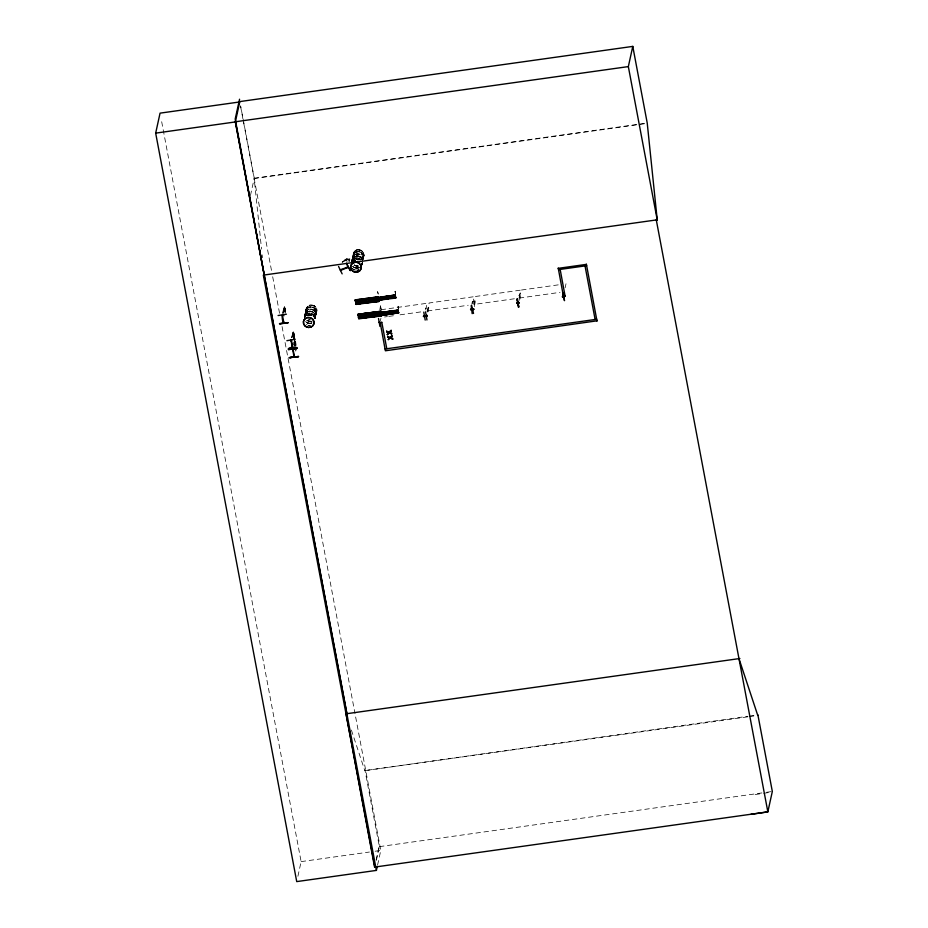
<?xml version="1.0" encoding="UTF-8"?>
<svg xmlns="http://www.w3.org/2000/svg" width="928" height="928" viewBox="0 0 928 928"><rect width="100%" height="100%" fill="white"/><g stroke="black" fill="none" stroke-linecap="round" stroke-linejoin="round"><path stroke-width="0.7" stroke-dasharray="4.64 3.48" d="M398.216 308.722L398.472 307.261M283.794 311.1L283.864 309.314L284.687 315.949M292.552 336.203L292.598 334.382M294.141 345.042L294.304 343.244M394.725 291.81L394.841 292.134M395.374 293.654L395.444 291.717M395.49 293.642L395.514 291.485M381.362 309.998L380.468 305.985L380.004 309.848M379.83 309.871L380.468 305.985M294.71 344.903L294.373 341.597M250.444 195.553L254.26 178.199L240.619 105.838M282.75 312.608L283.922 307.272M282.298 315.996L284.351 306.681L284.676 307.226M283.168 313.281L284.455 306.774M284.919 309.07L285.209 307.957L284.908 308.954M285.267 308.676L285.476 310.578M285.546 310.254L285.383 311.576L285.116 307.968M291.566 337.664L293.039 332.294L292.285 337.015M291.868 337.63L293.178 331.748L293.492 332.282M292.703 334.451L293.271 331.737M292.935 335.298L293.109 334.092M293.561 337.038L293.225 335.588M294.037 333.013C294.918 340.738 294.164 329.521 293.735 334.138L293.515 333.14L293.178 337.073M295.301 343.58L293.642 335.971L294.188 337.467M293.735 335.959L293.306 337.641L292.796 334.973L293.399 337.63M294.489 335.588L294.292 336.62M293.77 345.158L294.791 340.622M294.396 343.406L294.884 340.599M294.188 344.555L294.652 341.168M295.904 345.494L295.011 341.098L295.881 345.436M295.73 351.097L296.287 348.383L295.348 351.178M304.338 317.596L305.15 313.884L304.616 316.355A5.371 5.011 12.4 0 1 314.928 317.422L315.822 313.374M305.219 313.513L305.625 311.68M305.706 311.309L306.136 309.465M307.481 310.776L306.971 310.926M315.172 310.114L314.894 309.244M315.439 310.149L315.88 309.627L315.172 310.08M314.975 318.745L315.81 315.033M315.88 314.662L316.274 312.817M316.355 312.458C319.858 305.254 306.808 301.681 305.985 309.488C305.277 316.054 316.297 317.318 316.889 310.66L315.903 313.119M343.673 261.418L345.123 259.504L347.675 258.448L346.933 261.742M345.204 259.504L344.903 260.942L347.327 259.91M348.197 261.22L348.603 259.388L347.408 259.585L349.195 258.715M349.844 258.773L349.264 261.394L349.972 258.808L349.148 258.761M362.488 260.49A5.348 4.988 12.4 0 0 351.932 260.652L352.373 258.61M352.443 258.239L352.849 256.395M352.93 256.035L353.359 254.191M354.519 255.838L354.16 255.119M362.222 253.866L362.048 254.086M354.716 252.729C356.874 249.539 364.46 253.692 362.662 254.864M363.312 258.46L363.498 257.543M363.973 255.328L363.579 257.172L363.115 254.655M380.376 320.775L380.944 318.2M395.305 291.195L394.957 291.624M397.88 306.948L398.309 306.368M398.332 308.711L398.379 308.003M297.9 876.276L301.124 861.613L161.136 118.83M425.662 309.929L427.135 303.27L382.092 309.592M427.216 311.704L429.13 302.992L474.173 296.67L472.584 304.372M427.263 311.982C426.312 310.3 429.652 306.658 428.11 308.131M428.028 311.878L428.817 307.748M747.748 716.845L364.808 770.623L747.852 716.265M471.818 304.477L472.34 301.623L473.152 301.797L472.34 301.623M474.115 304.152C473.025 302.366 476.424 300.486 474.672 301.588M474.312 306.623L475.391 301.206M376.118 860.012L378.926 847.276M376.385 860.256L379.378 846.649L364.936 770.031M377.568 865.082L380.793 850.431L355.273 715.001M519.1 297.552L520.736 290.128L475.693 296.45L473.941 304.442L514.75 298.712M519.344 297.517L520.968 290.093L558.981 284.757M519.587 300.266L520.666 294.849L519.9 294.953L520.666 294.849M565.129 287.773L566.01 283.771M305.614 312.829L306.646 308.908M304.604 315.775L304.929 314.383M305.556 311.483L305.869 310.184M313.154 316.065L314.604 315.462M313.618 315.427L313.942 316.332M315.949 309.627L316.39 311.286M316.135 309.952L314.998 308.954M315.195 318.246L315.52 316.854M351.828 260.49L352.153 259.098M362.291 263.656L361.978 264.967A5.44 5.081 12.4 0 0 362.256 263.598M378.311 294.164L377.58 291.612L378.404 294.907M315.462 312.191C313.165 306.82 303.734 309.186 305.208 315.172A5.371 5.011 12.4 0 1 311.622 309.581A5.371 5.011 12.4 0 1 314.859 317.457M304.918 314.464L305.59 313.212M315.358 315.23L316.007 314.07M314.302 316.332L316.146 313.966L316.309 311.158M354.171 251.732C351.689 254.887 354.368 259.689 358.185 259.91A5.336 4.988 12.4 0 1 354.02 252.323A5.348 4.988 12.4 0 1 362.987 252.184A5.348 4.988 12.4 0 1 359.554 259.898C369.564 258.158 360.192 244.122 354.183 251.72L355.157 250.78M362.651 259.596A5.371 5.011 12.4 0 0 361.317 252.567A5.371 5.011 12.4 0 0 353.87 253.611L352.907 257.694M352.733 256.998L353.382 255.838M352.13 259.19L353.777 256.952M351.7 261.174L352.478 259.91M362.117 253.959L361.816 254.701M363.254 254.852L363.335 254.249M362.57 259.944L363.532 255.884M362.442 262.879L361.746 264.132L362.419 262.972M343.29 261.186L342.27 262.021L344.984 260.478M343.244 261.302L349.241 258.819M353.266 258.866L355.111 260.954A5.44 5.081 12.4 0 1 353.754 253.808L354.786 252.706M355.482 254.249L352.594 257.091L352.431 259.898M353.359 255.861L354.31 254.91M352.362 259.991L355.911 257.961M306.53 308.978C308.618 306.298 312.991 306.275 315.184 308.838M306.043 311.193L307.087 310.184M362.361 253.53L363.103 255.003L361.99 254.806M305.579 313.293L306.553 312.237M305.59 313.304C308.189 309.488 314.673 311.193 315.416 315.601M306.194 314.267L304.477 316.448A5.44 5.081 12.4 0 1 314.975 317.55C314.325 314.209 310.381 312.295 307.307 313.606M315.891 310.277L315.137 308.815M315.462 315.149L313.258 316.819A5.359 5 12.4 0 0 315.578 309.859A5.359 5 12.4 0 0 307.887 308.061A5.359 5 12.4 0 0 306.878 315.369L305.625 311.657M314.975 317.353L314.024 318.316A5.44 5.081 12.4 0 0 312.376 309.476A5.44 5.081 12.4 0 0 305.184 314.963M353.765 257.044L354.983 256.267M360.969 259.492L362.164 258.808M307.562 308.003L308.746 307.33M306.112 314.302L307.354 313.606M315.856 310.196L314.766 310.08M314.476 316.483L313.281 316.204M342.096 262.172L342.931 262.148M356.352 250.096L357.709 249.725M355.424 254.249C358.521 252.95 362.488 254.864 363.126 258.216M362.222 253.669L362.86 253.657M362.256 253.692L363.08 254.318M354.96 256.36L357.767 255.873L360.4 256.94M359.113 267.821L356.352 268.204L353.707 267.241M358.66 270.025L357.28 270.396A5.44 5.081 12.4 0 0 358.637 270.013M309.128 305.37L310.486 304.999M315.682 310.3L314.917 310.219M313.618 315.242L314.441 315.323M313.757 315.52L314.36 315.659M294.118 342.223L294.57 346.527M755.137 794.565L762.248 793.521M763.674 793.301L770.785 792.257M254.26 178.199L644.345 123.412M644.264 123.795L254.179 178.57L261.545 249.098M398.042 306.228L398.379 307.516M384.552 316.993L387.37 316.599M388.774 316.402L394.412 315.613M400.038 314.824L422.565 311.657M427.367 310.984L468.188 305.254M519.216 298.085L560.036 292.355M295.313 343.569L295.707 346.434M749.29 716.068L755.021 715.256M749.186 716.648L756.332 715.639M379.378 846.649L765.159 792.477M766.598 792.28L772.328 791.468M301.124 861.613L369.414 852.032M375.109 851.231L380.793 850.431M284.583 307.168L285.766 313.258M293.167 333.013L292.738 332.34M293.816 333.999L293.399 332.224L294.594 338.314M296.032 344.52L295.649 341.887M356.317 255.989L357.744 255.966M355.888 257.961L358.707 258.262L361.015 259.84A5.44 5.081 12.4 0 0 351.747 261.151M358.254 266.081L354.148 265.222M315.091 318.014A5.336 4.988 12.4 0 0 310.544 311.216L309.117 311.228M308.189 315.439L309.616 315.427M308.653 325.693L310.08 325.67A5.371 5.011 12.4 0 1 308.63 325.74A5.44 5.081 12.4 0 0 310.068 325.658M358.695 251.662L360.076 251.987M356.828 266.104L354.171 265.13A5.348 4.988 12.4 0 0 358.22 266M354.496 270.083A5.44 5.081 12.4 0 1 352.188 268.505L355.876 270.419M311.472 306.936L312.864 307.261M307.98 315.926A5.371 5.011 12.4 0 1 307.249 308.235A5.371 5.011 12.4 0 1 315.416 309.105L315.856 309.604M308.212 321.053L309.604 321.378M360.516 250.026L361.769 250.676M362.013 254.226L362.396 254.84M359.159 256.198L361.456 257.88L362.662 260.316M313.293 305.3L314.557 305.95M311.936 311.483L313.2 312.133M306.785 311.124L307.446 310.741M306.948 320.404L311.031 321.355A5.371 5.023 12.4 0 1 306.994 320.369A5.371 5.023 12.4 0 0 311.019 321.216A5.336 4.988 12.4 0 1 307.052 320.195M359.948 258.9L361.015 259.852M353.73 267.241L352.652 266.301A5.359 5 12.4 0 0 359.066 267.867M312.713 314.198L313.792 315.126M305.428 321.587L309.14 323.489L311.924 323.095A5.44 5.081 12.4 0 1 305.451 321.587A5.359 5 12.4 0 0 311.843 323.141M284.734 311.982L284.618 308.444L285.29 312.04M295.696 345.889L295.069 342.374L295.116 345.135L294.582 344.532M293.782 337.108L293.004 333.987L293.608 336.713M361.468 257.787L362.222 259.028M314.256 313.061L315.439 315.59M380.399 306.031L381.176 310.022M293.642 335.971L295.208 343.592M363.173 254.713L363.614 256.012M362.628 256.859L363.103 259.399M352.826 257.566L353.324 258.924M352.35 259.77L352.849 261.139A5.371 5.011 12.4 0 1 356.758 254.202A5.371 5.011 12.4 0 1 363.022 259.747M315.404 312.133L315.903 313.49M351.376 730.046L364.808 770.623M285.012 309.059L284.699 308.084L284.362 312.017M295.44 342.989L295.127 342.014L294.791 345.947M294.292 343.894L294.791 345.494L295.371 343.325L295.812 345.761M293.874 342.281L294.396 345.112M240.538 106.21L271.602 271.057M272.681 276.753L280.186 316.587M282.066 326.552L355.006 713.574M285.383 311.831L284.931 309.395L284.977 313.676M293.004 336.145L293.445 333.5L293.654 336.551M294.222 341.226L294.617 344.706M294.71 341.991L294.988 344.578M262.148 254.852L262.45 257.729M294.269 336.562L294.443 338.198M285.453 311.506L285.615 313.142M315.462 315.508L315.508 316.947M304.628 315.682L304.674 317.109M310.544 311.228A5.371 5.023 12.4 0 0 304.802 316.97A5.336 4.988 12.4 0 1 310.544 311.216A5.371 5.023 12.4 0 1 315.126 318.084A5.371 5.023 12.4 0 0 310.52 311.321A5.371 5.023 12.4 0 0 304.79 317.063M313.281 316.796A5.44 5.081 12.4 0 0 315.682 309.697A5.44 5.081 12.4 0 0 307.864 307.864A5.44 5.081 12.4 0 0 306.832 315.3A5.44 5.081 12.4 0 1 307.887 307.76A5.44 5.081 12.4 0 1 315.706 309.581A5.44 5.081 12.4 0 1 313.316 316.692M305.718 316.088A5.359 5 12.4 0 1 307.876 309.674A5.359 5 12.4 0 1 314.928 311.321A5.359 5 12.4 0 1 313.989 318.014M310.056 319.278A5.44 5.081 12.4 0 1 308.676 318.954M315.416 309.105A5.371 5.011 12.4 0 1 313.304 316.494M308.166 315.566A5.44 5.081 12.4 0 1 309.581 315.543M312.284 321.111A5.348 4.988 12.4 0 1 306.971 320.531A5.336 4.988 12.4 0 0 310.95 321.448M315.033 318.35A5.348 4.988 12.4 0 0 310.474 311.53A5.348 4.988 12.4 0 0 304.778 317.248A5.336 4.988 12.4 0 1 310.474 311.541A5.336 4.988 12.4 0 1 315.021 318.339M304.5 316.541A5.44 5.081 12.4 0 1 314.94 317.654M310.103 325.334A5.359 5 12.4 0 1 308.711 325.357M307.354 325.044A5.359 5 12.4 0 1 306.112 324.406M308.235 315.404A5.359 5 12.4 0 1 310.984 315.706M304.558 316.692A5.359 5 12.4 0 1 314.836 317.794M311.924 322.979A5.44 5.081 12.4 0 1 305.474 321.471M311.924 322.782A5.371 5.011 12.4 0 1 305.567 321.297M362.291 262.879A5.348 4.988 12.4 0 1 361.653 264.028M352.037 261.777A5.348 4.988 12.4 0 1 356.352 256.093L356.34 256.024A5.348 4.988 12.4 0 1 362.535 260.304M358.173 259.921A5.348 4.988 12.4 0 1 354.009 252.323A5.336 4.988 12.4 0 1 362.976 252.184A5.336 4.988 12.4 0 1 359.554 259.886M353.754 253.808A5.44 5.081 12.4 0 1 361.317 252.752A5.44 5.081 12.4 0 1 362.651 259.886M352.942 260.803A5.359 5 12.4 0 1 356.166 253.982A5.359 5 12.4 0 1 363.034 258.077M355.122 261.012A5.359 5 12.4 0 1 353.8 253.982A5.359 5 12.4 0 1 361.236 252.938A5.359 5 12.4 0 1 362.558 259.968M355.204 260.64A5.371 5.011 12.4 0 1 353.87 253.611M362.314 262.74A5.336 4.988 12.4 0 1 361.676 263.877M358.243 265.849A5.336 4.988 12.4 0 1 354.276 264.921M352.083 261.638A5.336 4.988 12.4 0 1 356.387 255.954A5.336 4.988 12.4 0 1 362.546 260.165M355.389 260.292A5.44 5.081 12.4 0 0 352.849 261.348L355.424 260.176A5.359 5 12.4 0 0 352.953 261.162M359.148 267.693A5.44 5.081 12.4 0 1 352.698 266.185M358.66 269.7A5.359 5 12.4 0 1 352.304 268.215M351.782 261.418A5.359 5 12.4 0 1 360.888 260.142M361.816 265.106A5.359 5 12.4 0 0 362.117 263.83L361.932 264.747A5.371 5.011 12.4 0 0 362.21 263.459M359.148 267.508A5.371 5.011 12.4 0 1 352.779 266.023M351.851 261.046A5.371 5.011 12.4 0 1 360.969 259.759M351.944 260.664A5.336 4.988 12.4 0 1 362.059 259.237M293.758 334.451L293.793 338.732L293.758 334.451M345.634 259.573L347.165 258.935L345.634 259.573M349.728 259.074L349.148 259.62L349.728 259.074M519.668 294.988L518.961 295.371L519.668 294.988M426.068 308.131L425.349 308.514L426.068 308.131M310.033 319.406L308.653 319.081A5.371 5.011 12.4 0 0 310.01 319.452M307.365 313.154A5.348 4.988 12.4 0 0 316.46 311.878A5.348 4.988 12.4 0 0 310.509 305.08A5.348 4.988 12.4 0 0 307.365 313.154M307.33 313.339A5.348 4.988 12.4 0 0 316.413 312.063A5.348 4.988 12.4 0 0 310.474 305.266A5.348 4.988 12.4 0 0 307.33 313.339M307.342 313.328A5.336 4.988 12.4 0 0 316.402 312.052A5.336 4.988 12.4 0 0 310.474 305.277A5.336 4.988 12.4 0 0 307.342 313.328M354.589 257.868A5.348 4.988 12.4 0 0 363.672 256.592A5.348 4.988 12.4 0 0 357.732 249.806A5.348 4.988 12.4 0 0 354.589 257.868M361.618 264.213A5.348 4.988 12.4 0 0 362.256 263.065A5.336 4.988 12.4 0 1 361.607 264.202M354.194 265.246A5.348 4.988 12.4 0 0 358.173 266.185A5.336 4.988 12.4 0 1 354.206 265.246"/><path stroke-width="1.39" d="M287.993 322.631C262.218 326.053 305.579 320.786 279.56 323.57M296.983 348.325C297.656 346.91 286.961 346.759 288.504 349.659L296.948 348.429L288.538 349.496M298.422 356.526C270.245 359.925 316.703 354.6 289.988 357.5M282.599 316.03C281.544 312.782 282.518 324.417 283.852 322.399M284.014 322.666L283.91 322.109M291.125 340.68L291.032 339.95M291.079 341.028L291.322 339.915M292.83 347.722L292.633 347.095L292.471 347.849M294.443 356.596L292.935 348.789M293.851 356.387L294.025 357.106L292.645 348.824M294.338 356.955L294.211 356.19M348.244 267.009L347.385 267.682L347.374 266.951M377.278 866.416L376.397 870.406L296.728 881.6L155.672 133.133L160.057 113.146L239.737 101.952M239.563 99.215L235.202 119.028L264.26 275.001M376.397 870.406L235.341 121.939L239.818 101.581L632.78 46.4L647.222 123.018L657.221 219.82L656.293 219.959L767.85 811.872L750.775 814.378M278.087 315.532L286.45 314.174M282.657 315.856L282.506 314.859M292.703 348.104L291.45 340.066M292.413 347.78L290.986 340.332M295.278 339.23L286.88 340.692M296.832 347.478L288.341 348.777M338.569 266.452L342.142 273.876M340.448 269.77L348.012 267.009L347.188 267.345M340.46 270.489L348.093 267.322L347.919 266.73M340.994 269.549L340.402 270.094M340.588 270.466L341.179 269.642M346.411 263.285L350.343 270.698L346.399 263.401M348.116 266.742L348.081 267.368M355.32 300.115L378.16 296.844L378.415 298.248L355.494 301.217L355.354 299.906M356.05 303.908L378.96 301.461L378.705 300.057L355.807 303.108L356.004 304.059L378.926 301.032L378.16 296.867M357.674 299.605L358.382 303.607M359.229 299.408L359.936 303.398M361.526 299.21L362.256 303.096M358.579 317.736L381.42 314.464L358.51 317.469L358.753 318.838L381.675 315.868L358.66 318.327L381.64 315.532L380.874 311.251L357.964 314.302L358.718 318.466L381.617 315.45M360.366 314.116L361.096 318.002M363.614 298.828L364.321 302.83M361.943 313.803L362.651 317.805M365.945 298.526L366.653 302.528M364.263 313.502L364.971 317.504M366.328 313.235L367.036 317.225M368.66 312.933L369.367 316.924M380.492 300.208L379.935 297.134L395.2 295.058L395.757 298.062L380.468 299.953M381.536 297.041L382.046 299.628M382.568 296.89L383.09 299.489M378.508 318.443L379.946 326.424M384.111 296.682L384.633 299.268M379.239 322.167L380.004 322.724L380.097 322.051L385.375 350.784L597.052 320.821M379.401 322.062L379.471 322.468M385.491 296.484L386.013 299.071M398.541 312.574L383.322 315.242L398.564 312.84L398.031 310.056L382.765 312.214L398.124 310.323M386.79 348.754L381.779 322.167M384.378 312.11L384.888 314.696M385.41 311.959L385.92 314.557M386.953 311.75L387.475 314.337M388.333 311.553L388.844 314.14M386.64 331.25L389.11 332.236L391.129 330.414L389.11 332.236M386.756 331.888L388.704 332.653L386.756 331.888L386.674 331.087M387.254 334.532L389.238 332.734L391.72 333.906L389.203 332.897L387.254 334.532L388.739 332.479M387.614 336.423L390.085 337.409L392.103 335.588L390.595 337.664L392.184 336.365M385.143 348.986L596.762 319.267M387.73 337.061L389.679 337.827L387.73 337.061L387.649 336.261M389.656 332.317L391.245 331.018L389.656 332.317L391.639 333.094L391.72 333.906M390.224 337.908L392.695 339.08L390.224 337.908L388.264 339.532M423.783 312.098L425.198 320.079M424.27 315.764C425.024 317.446 421.985 315.856 424.398 316.112M423.678 315.845L423.504 316.518L424.34 316.436M424.282 316.494L424.456 315.822M425.546 311.831L426.961 319.986M426.439 315.462L426.3 316.17L427.251 315.798M427.019 315.381L426.288 315.775L427.124 315.45M472.178 313.641L471.192 305.579M471.54 309.488L470.542 309.43M470.716 309.233L470.786 309.639M470.577 309.616L471.308 309.152M471.308 309.848L471.494 309.21M473.002 308.92L472.944 309.21M473.698 308.908L473.605 309.569L473.593 308.838M473.535 313.444L471.656 305.498M517.302 299.118L518.74 307.075M517.279 302.69L517.209 303.433L518.276 302.563M517.14 303.015L517.87 302.621M518.126 302.667L517.198 303.363M518.868 302.482L518.079 302.911L518.88 303.178M518.3 303.294L518.972 302.551M518.845 306.924L517.244 299.094M565.164 295.997L563.47 296.484L558.227 268.088M558.517 269.642L586.67 265.686M560.152 269.41L565.117 296.252M563.041 292.691L564.491 300.672L563.041 292.68M562.635 296.74L562.565 296.334M563.331 296.89L563.145 296.264M563.342 296.322L562.472 297.006M656.316 220.064L657.233 219.924L628.337 66.596L632.78 46.4M585.023 265.918L595.126 319.499M597.006 321.065L586.368 264.132M562.333 296.74L563.192 296.624M423.539 316.228L424.305 316.123M472.862 309.302L473.524 309.128M517.151 303.085L517.905 302.98M283.875 323.048L282.437 315.149M389.714 337.664L388.229 339.706M518.358 307.133L516.931 299.141L517.766 299.048M628.337 66.596L235.376 121.777L346.933 713.69M155.672 133.133L235.341 121.939M657.221 219.82L263.332 275.129L374.889 867.054L767.85 811.872L772.328 791.468L757.898 714.85L757.77 715.442L738.966 658.636M558.169 268.343L586.322 264.387M395.282 295.51L380.097 298.004L379.935 297.146M395.618 297.273L380.422 299.802M398.17 310.718L382.87 312.736L398.205 310.984L398.031 310.068M398.263 311.042L382.928 313.072L382.765 312.214L398.1 310.474M398.472 312.33L383.16 314.36L398.495 312.608M383.299 314.998L398.576 312.84L383.16 314.337M381.721 322.41L379.413 322.758M739.894 658.509L346.016 713.818L374.564 867.088M518.288 303.259L518.961 303.12M473.013 309.616L473.686 309.476M427.112 316.019L426.451 316.146M288.422 349.195L296.89 348.104M289.954 357.651L298.445 356.422M355.25 299.848L378.172 296.948M378.264 297.424L355.343 300.405L378.276 297.47M355.389 300.626L378.38 297.807L355.459 300.892M355.494 301.217L378.404 298.236M355.795 303.062L378.786 300.254L355.865 303.328M378.926 301.124L355.888 303.618L378.821 300.672M378.856 300.904L355.992 304.024L355.331 300.011M381.106 312.608L358.208 315.613L381.13 312.643L380.956 311.437L357.976 314.325L380.886 311.321M358.069 314.836L380.967 311.785M381.025 312.098L358.162 315.242L381.083 312.272L358.034 314.511M358.521 317.55L381.501 314.65M358.614 318.049L381.512 314.998M390.63 337.49L392.614 338.268L392.695 339.08M395.189 294.988L379.993 297.482L395.282 295.255L395.351 295.893M380.364 299.419L395.63 297.262L380.399 299.686M358.092 314.998L358.208 315.624M378.949 301.414L356.039 304.43M381.431 314.534L381.57 315.311M393.681 295.336L394.18 297.992M396.523 310.404L397.022 313.061M391.129 330.414L391.21 331.192M382.846 312.26L383.334 315.276M378.612 311.738L379.32 315.74M375.898 297.343L376.606 301.333M398.414 312.214L398.588 313.096M395.583 297.146L395.746 298.039M387.057 296.194L387.544 298.92L387.057 296.194M389.899 311.263L390.375 313.989L389.899 311.263M385.932 297.412C386.512 299.779 387.962 295.997 385.932 297.412M388.774 312.481C389.342 314.847 390.792 311.066 388.774 312.481M354.96 262.311L354.96 262.288A5.336 4.988 12.4 0 0 351.863 270.292A5.348 4.988 12.4 0 0 360.946 269.027A5.348 4.988 12.4 0 0 354.995 262.241A5.348 4.988 12.4 0 0 351.851 270.303A5.336 4.988 12.4 0 0 360.934 269.027A5.336 4.988 12.4 0 0 355.006 262.241M304.639 325.589A5.348 4.988 12.4 0 0 313.722 324.313A5.348 4.988 12.4 0 0 307.783 317.515A5.348 4.988 12.4 0 0 304.639 325.589A5.336 4.988 12.4 0 0 313.71 324.301A5.336 4.988 12.4 0 0 307.783 317.515A5.336 4.988 12.4 0 0 304.639 325.577"/></g></svg>
